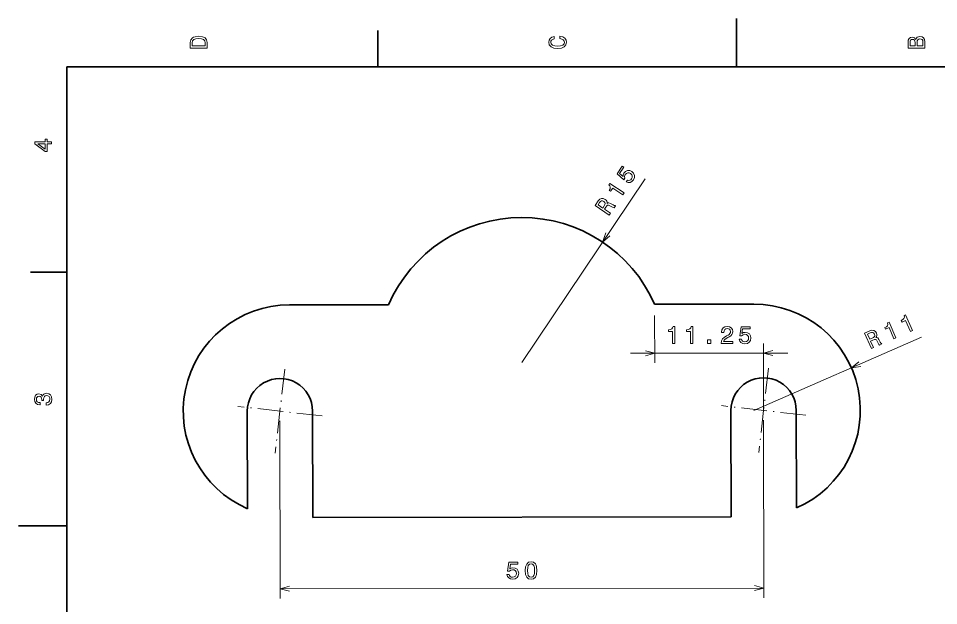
# Model space of a CAD drawing. Extents: x 0 to 297, y 0 to 210.
# Drawn here: x 0 to 190.3, y 88.5 to 210 of the extents above; entities that cross this region are included whole.
import ezdxf

# ---------------------------------------------------------------- set-up
doc = ezdxf.new("R2010")
doc.units = 0
doc.linetypes.add('DASHDOT', pattern=[18.5, 12, -3, 0.5, -3])

msp = doc.modelspace()

# ---------------------------------------------------------------- linework, layer by layer
at = {"color": 7, "lineweight": 35, "ltscale": 0.25}
for p, q in [((148.5, 200), (148.5, 210)), ((10, 105), (0, 105))]:
    msp.add_line(p, q, dxfattribs=at)
at = {"color": 7, "lineweight": 35, "ltscale": 0.1875}
for p, q in [((74.300003, 200), (74.300003, 207.5)), ((10, 157.5), (2.5, 157.5))]:
    msp.add_line(p, q, dxfattribs=at)
at = {"color": 7, "lineweight": 35}
for p, q in [((287, 200), (10, 200)), ((10, 200), (10, 10)), ((76.548111, 150.761368), (56.043591, 150.731628)), ((152.043488, 150.870834), (131.538971, 150.84111)), ((47.354774, 108.533897), (47.3255, 128.718964)), ((60.825489, 128.738541), (60.857391, 106.738556)), ((147.3573, 106.863998), (147.325394, 128.863968)), ((160.825378, 128.883545), (160.85466, 108.698494)), ((147.3573, 106.863998), (60.857391, 106.738556))]:
    msp.add_line(p, q, dxfattribs=at)
at = {"color": 7, "lineweight": 13}
for p, q in [((104.060944, 138.801239), (129.601486, 176.828339)), ((152.075394, 128.870865), (186.710312, 144.032425)), ((54.078396, 126.728752), (54.131706, 89.964989)), ((154.078293, 126.873764), (154.131607, 90.110008)), ((54.128807, 91.964996), (154.128708, 92.110008))]:
    msp.add_line(p, q, dxfattribs=at)
at = {"color": 230, "lineweight": 13, "ltscale": 0.245212}
msp.add_line((131.542328, 148.522858), (131.556549, 138.714371), dxfattribs=at)
at = {"color": 230, "lineweight": 13, "ltscale": 0.342805}
msp.add_line((154.075165, 129.03479), (154.055283, 142.746994), dxfattribs=at)
at = {"color": 230, "lineweight": 13}
msp.add_line((126.55365, 140.707123), (159.058167, 140.754257), dxfattribs=at)
at = {"color": 7, "linetype": 'DASHDOT', "lineweight": 13, "ltscale": 0.43875}
for p, q in [((55.068851, 137.447342), (53.082134, 120.010155)), ((155.068741, 137.592361), (153.082031, 120.155167)), ((62.794086, 127.73539), (45.356899, 129.722107)), ((162.793976, 127.880402), (145.356796, 129.867126))]:
    msp.add_line(p, q, dxfattribs=at)
at = {"color": 7, "lineweight": 13}
for points in [[(35.533215, 204.994965), (35.533215, 203.829971), (39.033215, 203.829971), (39.033215, 204.994965), (38.922264, 205.544678), (38.584366, 205.953171), (38.034657, 206.205338), (37.283215, 206.296112), (36.516644, 206.215424), (36.21405, 206.114563), (35.971977, 205.973343), (35.644165, 205.56485), (35.563473, 205.297562)], [(35.951801, 204.959656), (36.027451, 205.342941), (36.259438, 205.605194), (36.672985, 205.761536), (37.283215, 205.811966), (37.873272, 205.756485), (38.286816, 205.600143), (38.533936, 205.332855), (38.614628, 204.959656), (38.614628, 204.298996), (35.951801, 204.298996)], [(111.93206, 205.817017), (112.35569, 205.716141), (112.658287, 205.549713), (112.844887, 205.317734), (112.905403, 205.045395), (112.814629, 204.71759), (112.54229, 204.460388), (112.098488, 204.28891), (111.483215, 204.233429), (110.872986, 204.28891), (110.424141, 204.455338), (110.151802, 204.71254), (110.055984, 205.045395), (110.106415, 205.287476), (110.247627, 205.494247), (110.474571, 205.655624), (110.787247, 205.766571), (110.787247, 206.245682), (110.308144, 206.094391), (109.94503, 205.832138), (109.718086, 205.474075), (109.637398, 205.045395), (109.763474, 204.510818), (110.116501, 204.10231), (110.696472, 203.840057), (111.483215, 203.749283), (112.269958, 203.840057), (112.84993, 204.10231), (113.208, 204.510818), (113.329041, 205.045395), (113.233215, 205.51442), (112.965927, 205.892654), (112.527161, 206.159943), (111.93206, 206.301163)], [(185.542007, 205.630417), (185.249496, 205.983429), (185.052811, 206.074219), (184.81073, 206.104477), (184.432495, 206.03891), (184.160156, 205.842224), (183.993729, 205.524506), (183.933212, 205.080704), (183.933212, 203.835022), (187.433212, 203.835022), (187.433212, 205.151306), (187.36261, 205.620331), (187.155838, 205.968307), (186.828018, 206.185165), (186.384216, 206.260818), (186.08667, 206.215424), (185.839554, 206.094391), (185.65799, 205.897705)], [(185.385666, 204.984879), (185.385666, 204.298996), (184.351807, 204.298996), (184.351807, 205.025223), (184.382065, 205.297562), (184.472839, 205.489197), (184.629181, 205.605194), (184.86116, 205.645538), (185.093155, 205.600143), (185.254532, 205.479111), (185.355408, 205.272339)], [(187.014618, 205.095825), (187.014618, 204.298996), (185.809296, 204.298996), (185.809296, 205.050446), (185.844589, 205.368164), (185.9505, 205.595108), (186.132065, 205.731277), (186.394302, 205.776657), (186.671692, 205.731277), (186.863327, 205.605194), (186.979324, 205.393372)], [(6.833213, 184.02739), (6.833213, 184.481277), (5.965778, 184.481277), (5.965778, 184.98056), (5.56232, 184.98056), (5.56232, 184.481277), (3.408862, 184.481277), (3.408862, 184.022339), (5.521974, 182.489197), (5.965778, 182.489197), (5.965778, 184.02739)], [(5.56232, 182.912827), (3.993876, 184.02739), (5.56232, 184.02739)], [(125.639717, 176.153961), (126.044876, 176.015503), (126.4506, 176.04068), (126.820511, 176.229645), (127.142006, 176.572632), (127.350647, 177.046082), (127.367645, 177.514603), (127.181686, 177.943268), (126.816452, 178.304001), (126.379295, 178.494324), (125.938705, 178.498642), (125.531044, 178.316803), (125.187126, 177.958511), (125.026474, 177.610764), (125.001541, 177.275162), (124.297379, 177.918198), (125.152191, 179.190918), (124.808891, 179.421494), (123.765686, 177.868271), (125.151695, 176.603241), (125.376648, 176.938171), (125.342964, 177.313141), (125.479874, 177.670761), (125.705887, 177.907776), (125.977638, 178.022934), (126.269951, 178.014938), (126.564629, 177.883835), (126.797462, 177.660629), (126.912613, 177.388885), (126.904617, 177.096573), (126.773521, 176.80188), (126.595192, 176.599686), (126.383606, 176.492706), (126.148537, 176.468338), (125.901215, 176.54332)], [(124.961174, 173.506516), (125.217049, 173.887482), (122.290627, 175.852997), (122.099426, 175.568298), (122.304192, 175.321426), (122.374611, 175.05542), (122.320435, 174.757675), (122.140228, 174.416992), (122.437477, 174.217346), (122.892998, 174.895584)], [(122.13443, 169.297791), (122.395935, 169.687149), (121.169266, 170.511032), (121.436394, 170.908752), (121.645782, 171.193375), (121.828117, 171.338226), (122.03376, 171.345901), (122.308891, 171.221878), (122.699738, 170.989746), (122.963623, 170.848953), (123.14389, 170.800781), (123.43914, 171.240372), (123.359596, 171.293793), (123.177696, 171.276245), (122.9375, 171.388962), (122.448921, 171.674591), (122.053627, 171.836807), (121.880104, 171.813614), (121.699333, 171.716324), (121.707146, 171.954086), (121.639343, 172.169724), (121.505753, 172.368805), (121.300735, 172.542953), (120.909691, 172.720551), (120.533463, 172.730225), (120.188789, 172.56076), (119.881294, 172.220535), (119.228935, 171.249237)], [(120.164047, 171.872665), (120.360687, 172.111176), (120.56115, 172.237778), (120.7836, 172.252396), (121.039169, 172.135422), (121.253868, 171.930466), (121.324478, 171.719009), (121.270493, 171.475815), (121.114273, 171.197998), (120.8134, 170.750046), (119.846306, 171.399582)], [(184.434509, 145.219421), (184.854919, 145.403458), (183.441254, 148.632813), (183.127106, 148.495285), (183.167313, 148.177063), (183.083908, 147.914841), (182.878357, 147.692734), (182.543411, 147.50206), (182.687012, 147.174042), (183.43544, 147.501678)], [(181.012039, 143.721222), (181.432449, 143.905258), (180.018799, 147.134613), (179.704636, 146.997086), (179.744843, 146.678864), (179.661453, 146.416641), (179.455887, 146.194534), (179.120941, 146.00386), (179.264542, 145.675858), (180.01297, 146.003479)], [(176.367661, 141.688126), (176.797318, 141.876205), (176.204758, 143.229858), (176.643661, 143.421982), (176.973114, 143.549698), (177.204712, 143.574005), (177.382324, 143.470078), (177.547852, 143.217728), (177.75296, 142.812042), (177.900009, 142.55159), (178.02623, 142.414169), (178.511337, 142.626526), (178.4729, 142.714294), (178.310013, 142.79715), (178.167892, 143.02121), (177.909042, 143.524475), (177.662643, 143.87355), (177.503799, 143.947159), (177.299057, 143.962128), (177.433304, 144.158524), (177.491867, 144.376846), (177.486038, 144.616531), (177.40657, 144.87352), (177.172012, 145.233292), (176.859802, 145.443451), (176.478043, 145.485535), (176.03595, 145.363571), (174.964127, 144.894379)], [(176.087738, 144.918289), (176.381683, 145.013947), (176.618774, 145.013123), (176.814301, 144.906036), (176.967102, 144.670135), (177.038208, 144.381958), (176.984253, 144.165649), (176.808136, 143.989456), (176.527191, 143.838943), (176.032852, 143.622559), (175.565674, 144.689758)], [(5.73379, 129.979111), (5.769093, 129.979111), (6.253242, 130.059799), (6.616354, 130.296829), (6.848343, 130.670029), (6.934078, 131.164276), (6.848343, 131.688766), (6.626441, 132.082138), (6.273415, 132.334305), (5.819525, 132.425079), (5.521974, 132.384735), (5.279899, 132.273788), (5.0933, 132.092224), (4.957133, 131.850143), (4.684798, 132.177963), (4.251081, 132.293961), (3.857709, 132.218307), (3.560158, 132.00145), (3.373559, 131.648422), (3.307997, 131.164276), (3.388689, 130.710388), (3.610591, 130.362396), (3.963617, 130.135452), (4.432637, 130.059799), (4.46794, 130.059799), (4.46794, 130.508652), (4.145173, 130.548996), (3.913184, 130.680115), (3.771974, 130.891937), (3.721542, 131.189484), (3.761888, 131.451736), (3.867795, 131.643372), (4.039265, 131.759369), (4.271254, 131.804764), (4.518372, 131.759369), (4.684798, 131.638336), (4.785663, 131.426514), (4.815922, 131.139053), (4.810879, 130.942368), (5.209294, 130.942368), (5.199208, 131.189484), (5.244596, 131.507217), (5.365634, 131.744247), (5.56232, 131.885452), (5.819525, 131.935883), (6.112032, 131.880417), (6.328891, 131.734161), (6.465058, 131.502167), (6.510447, 131.194534), (6.460014, 130.876801), (6.308718, 130.644821), (6.066643, 130.498566), (5.73379, 130.443085)], [(101.005798, 94.945801), (101.117355, 94.532417), (101.364944, 94.210007), (101.728348, 94.008804), (102.192429, 93.93383), (102.70166, 94.025345), (103.099716, 94.273041), (103.351311, 94.666779), (103.446404, 95.171242), (103.359985, 95.640137), (103.117378, 96.007942), (102.738792, 96.244423), (102.249474, 96.329445), (101.871323, 96.268379), (101.579056, 96.101532), (101.718903, 97.044815), (103.252037, 97.047043), (103.251434, 97.460587), (101.380402, 97.45787), (101.105721, 95.601563), (101.509171, 95.60215), (101.801338, 95.839607), (102.174416, 95.92588), (102.497261, 95.870872), (102.744614, 95.709846), (102.901306, 95.462959), (102.957245, 95.145309), (102.902229, 94.827507), (102.741203, 94.580162), (102.494316, 94.423462), (102.176674, 94.367523), (101.909332, 94.402443), (101.702393, 94.518135), (101.550827, 94.699471), (101.474823, 94.94648)], [(104.77597, 95.7481), (104.852768, 94.956421), (105.090614, 94.391922), (105.46936, 94.049538), (105.994011, 93.939339), (106.513306, 94.051048), (106.891052, 94.394531), (107.122215, 94.959717), (107.201759, 95.751617), (107.119926, 96.538239), (107.023659, 96.850784), (106.887115, 97.107788), (106.508377, 97.45018), (105.988754, 97.565422), (105.464432, 97.448669), (105.086693, 97.100136), (104.850479, 96.53495)], [(105.260124, 95.748802), (105.299583, 96.359093), (105.425026, 96.798035), (105.651596, 97.055565), (105.989365, 97.146835), (106.32235, 97.056541), (106.549667, 96.79966), (106.676376, 96.361084), (106.717613, 95.750916), (106.678162, 95.135582), (106.552719, 94.69664), (106.326141, 94.43911), (105.993416, 94.35289), (105.655396, 94.438133), (105.428078, 94.695007), (105.301361, 95.133583)]]:
    msp.add_lwpolyline(points, close=True, dxfattribs=at)
for points in [[(121.435013, 165.597748), (120.787605, 163.705429), (122.294434, 165.020523)], [(173.791107, 138.942062), (172.228973, 137.693161), (174.206268, 137.993668)], [(56.059906, 92.485428), (54.128807, 91.964996), (56.061409, 91.450157)], [(152.197601, 91.589569), (154.128708, 92.110008), (152.196106, 92.62484)]]:
    msp.add_lwpolyline(points, dxfattribs=at)
at = {"color": 230, "lineweight": 13}
for points in [[(135.240189, 142.719711), (135.699127, 142.720383), (135.694016, 146.24559), (135.351074, 146.245102), (135.260742, 145.937332), (135.079483, 145.730286), (134.802292, 145.608856), (134.419067, 145.567947), (134.419571, 145.209885), (135.236572, 145.211075)], [(138.976212, 142.725128), (139.43515, 142.7258), (139.430038, 146.251007), (139.087097, 146.250519), (138.996765, 145.942749), (138.815506, 145.735718), (138.5383, 145.614273), (138.155075, 145.573364), (138.155594, 145.215302), (138.972595, 145.216492)], [(145.308472, 142.734314), (147.714096, 142.737808), (147.713455, 143.171524), (145.812164, 143.168762), (145.91774, 143.405945), (146.098999, 143.602905), (146.658279, 143.961777), (146.955612, 144.11351), (147.288147, 144.330856), (147.524811, 144.583359), (147.660553, 144.881104), (147.710495, 145.21907), (147.624146, 145.642578), (147.386627, 145.975082), (147.023209, 146.186371), (146.554092, 146.261337), (146.070053, 146.174911), (145.70224, 145.937347), (145.465759, 145.558762), (145.385788, 145.059357), (145.385895, 144.988754), (145.844833, 144.989426), (145.844772, 145.02977), (145.889664, 145.372772), (146.025467, 145.625122), (146.242096, 145.786819), (146.529465, 145.842712), (146.822052, 145.792709), (147.039093, 145.666946), (147.180588, 145.470459), (147.231384, 145.223419), (147.196411, 144.991379), (147.100876, 144.794556), (146.939743, 144.622849), (146.718063, 144.471237), (146.420746, 144.309418), (145.926971, 143.996017), (145.579468, 143.662659), (145.373276, 143.258911), (145.308456, 142.749451)], [(149.022995, 143.652527), (149.134552, 143.239151), (149.382126, 142.916733), (149.745544, 142.71553), (150.209625, 142.640564), (150.718857, 142.732071), (151.116913, 142.979767), (151.3685, 143.373505), (151.463593, 143.877975), (151.377182, 144.346863), (151.134567, 144.714676), (150.755981, 144.951157), (150.266663, 145.036179), (149.888519, 144.975113), (149.596252, 144.808258), (149.736084, 145.751556), (151.269226, 145.753769), (151.268631, 146.167313), (149.397598, 146.164597), (149.12291, 144.308289), (149.526367, 144.308884), (149.818527, 144.546341), (150.191605, 144.632614), (150.51445, 144.577606), (150.76181, 144.41658), (150.918503, 144.169693), (150.974442, 143.852051), (150.919418, 143.534241), (150.758392, 143.286896), (150.511505, 143.130188), (150.193863, 143.074249), (149.926529, 143.109177), (149.719574, 143.224869), (149.568024, 143.406204), (149.49202, 143.653214)], [(142.455017, 142.730179), (143.150986, 142.731186), (143.149887, 143.482635), (142.453934, 143.481613)]]:
    msp.add_lwpolyline(points, close=True, dxfattribs=at)
for points in [[(129.622559, 140.193924), (131.55365, 140.714371), (129.621048, 141.229202)], [(155.989273, 141.267441), (154.058182, 140.747009), (155.990768, 140.232162)]]:
    msp.add_lwpolyline(points, dxfattribs=at)
at = {"color": 7, "lineweight": 35}
for centre, radius, start, end in [((104.060944, 138.801239), 30, 23.661266, 156.504906), ((56.075493, 128.731644), 22, 90.083085, 246.646911), ((152.075394, 128.870865), 22, 293.519269, 90.083085), ((54.075493, 128.728745), 6.75, 0.083088, 180.083091), ((154.075394, 128.873764), 6.75, 0.083088, 180.083091)]:
    msp.add_arc(centre, radius, start, end, dxfattribs=at)

doc.saveas('drawing.dxf')
